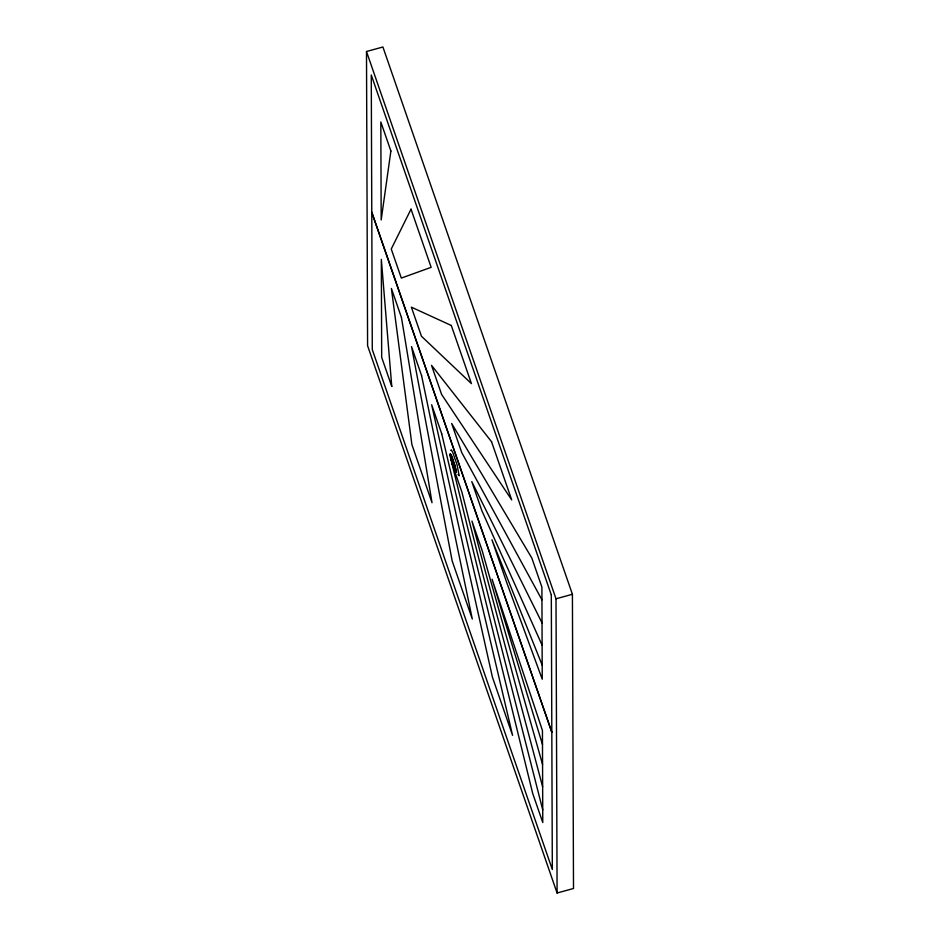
<?xml version="1.0" encoding="UTF-8"?>
<svg xmlns="http://www.w3.org/2000/svg" width="940" height="940" viewBox="0 0 940 940"><rect width="100%" height="100%" fill="white"/><g stroke="black" fill="none" stroke-linecap="round" stroke-linejoin="round"><path stroke-width="1.41" d="M450.742 450.354L451.306 449.79L452.857 452.692L457.122 464.995L459.12 475.687L458.027 474.477M450.695 455.782L450.53 457.122M456.182 471.751L456.147 472.456L454.69 464.783M366.494 51.512L382.909 47L572.413 594.28L573.506 888.488L557.091 893L367.587 345.72L366.494 51.512L556.01 598.792L557.091 893M454.466 467.967L452.516 462.327L454.807 467.873M556.01 598.792L572.413 594.28M450.154 454.091L453.021 460.118L455.219 470.67L454.091 468.919M450.519 455.818L451.318 456.464M455.383 470.623L454.76 469.93M456.088 472.256L452.88 465.758M451.094 454.889L450.26 453.844L450.765 458.426M450.765 455.923L452.399 458.955M455.324 471.41L455.853 472.338M541.945 599.826L461.728 452.539L451.658 423.458L531.84 558.066L541.898 587.136L542.239 679.209L507.024 583.364L491.926 539.76L542.192 665.179M542.039 622.926L471.786 481.609L481.856 510.679L542.121 645.24M451.047 454.702L451.705 456.182M454.702 470.118L455.371 471.598M451.67 456.029L452.422 457.956M451.647 457.569L455.301 470.259M453.679 467.439L454.255 468.872M453.503 467.486L454.737 470.27M453.362 463.549L453.139 462.856L453.585 464.607M454.302 466.557L454.525 467.251M452.41 457.827L455.348 467.145M454.337 465.864L454.572 466.487M453.35 463.385L453.585 464.172M454.079 465.935L454.326 466.71M454.008 468.473L452.422 463.808M371.782 212.17L551.815 732.096M371.782 212.417L551.815 732.331M454.091 464.795L454.572 466.193M453.832 464.76L454.079 465.582M454.091 465.5L454.49 466.863M452.246 463.855L453.045 466.275M453.632 463.772L453.303 462.727M454.326 466.205L454.525 466.839M453.151 463.267L453.35 463.89M542.486 744.515L492.066 579.193L542.439 730.486L542.779 822.559L532.71 793.477L451.799 462.903L461.869 491.973L542.732 809.869M453.797 462.445L454.514 464.83M451.694 461.481L452.434 463.913M451.564 461.564L452.281 463.949M542.556 764.455L482.009 550.123L471.939 521.054L542.639 786.768M451.059 459.155L451.835 461.869M450.941 459.296L451.658 461.916M455.301 467.051L456.147 470.834M450.577 457.11L451.329 460.013M450.46 457.287L451.153 460.06M455.782 469.06L456.253 471.951M450.272 455.465L450.941 458.379M450.613 456.182L450.695 457.075M450.166 454.361L450.331 455.642M390.887 151.023L381.182 219.937L380.818 121.953L390.887 151.023M411.027 209.174L391.252 249.018L401.321 278.087L431.155 267.324L411.027 209.174M451.294 325.475L411.379 307.169L421.449 336.238L471.434 383.626L451.294 325.475M491.561 441.765L431.519 365.308L441.589 394.389L511.701 499.916L491.561 441.765M551.31 594.903L371.265 74.989L372.287 349.598L552.321 869.524L551.31 594.903M401.462 317.532L391.393 288.451L411.896 444.596L432.024 502.736L401.462 317.532M421.602 375.683L411.532 346.602L452.163 560.886L472.303 619.037L421.602 375.683M441.73 433.822L431.66 404.752L492.431 677.188L512.57 735.339L441.73 433.822M391.757 386.446L381.687 357.365L381.323 259.381L391.757 386.446"/></g></svg>
